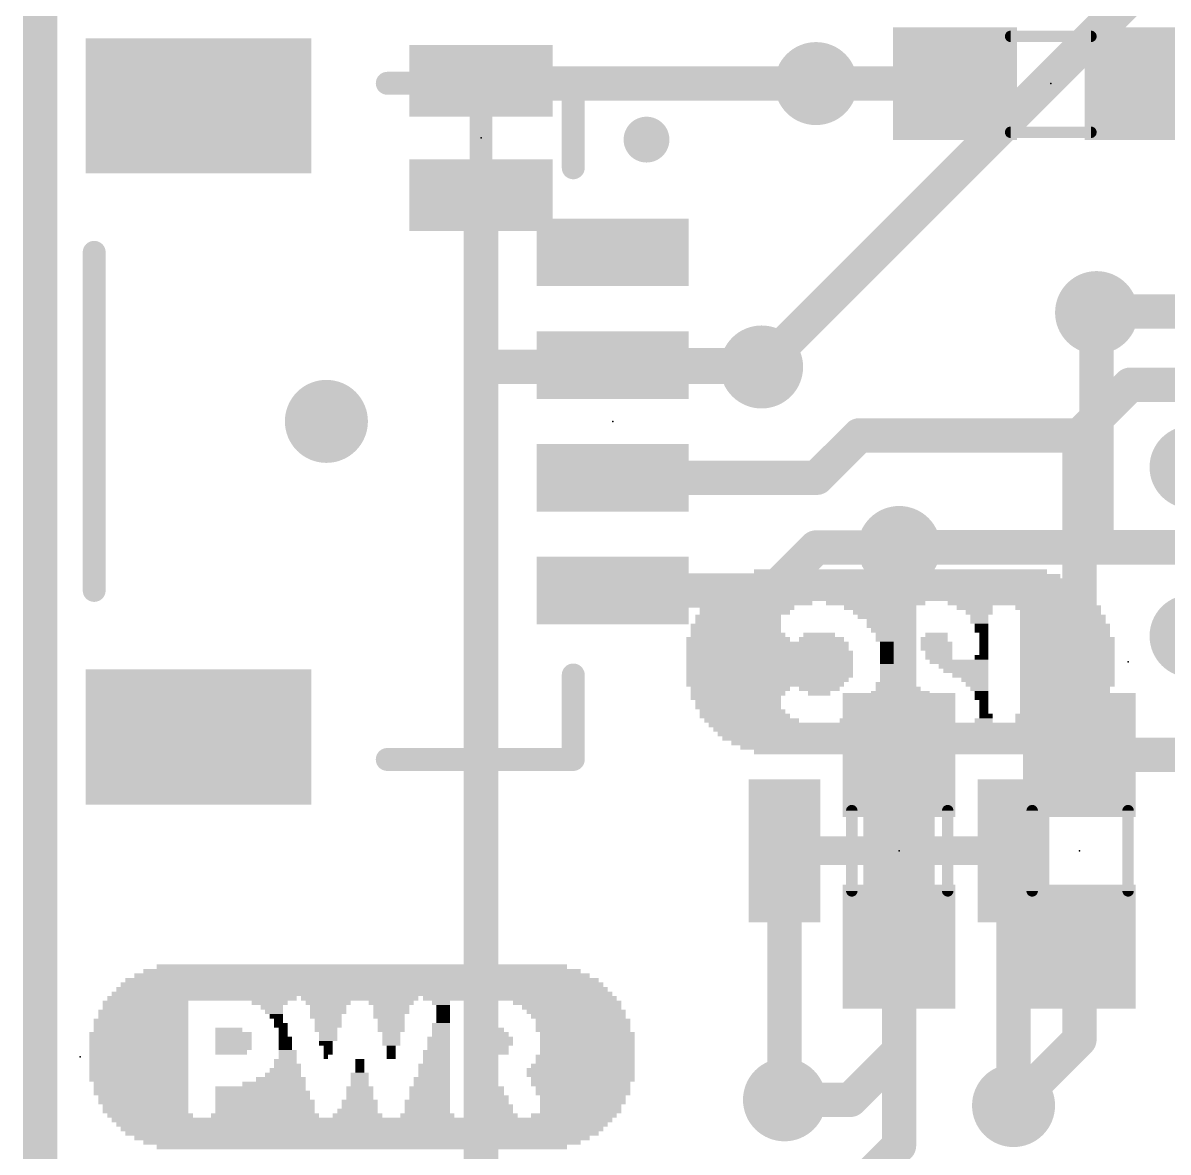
# Model space of a CAD drawing. Extents: x -34 to 73, y -22 to 26.
# Drawn here: x -0.15 to 10.01, y 6.22 to 16.24 of the extents above; entities that cross this region are included whole.
import ezdxf

# ---------------------------------------------------------------- set-up
doc = ezdxf.new("R2010")
doc.units = 0
for name, color, linetype in [('1', 12, 'CONTINUOUS'), ('16', 132, 'CONTINUOUS'), ('18', 110, 'CONTINUOUS'), ('20', 31, 'CONTINUOUS'), ('21', 41, 'CONTINUOUS'), ('22', 40, 'CONTINUOUS'), ('23', 53, 'CONTINUOUS'), ('24', 53, 'CONTINUOUS'), ('51', 53, 'CONTINUOUS')]:
    doc.layers.add(name, color=color, linetype=linetype)

# ---------------------------------------------------------------- blocks, each defined once
blk = doc.blocks.new('RECT')
blk.add_solid([(-0.5, -0.5), (0.5, -0.5), (-0.5, 0.5), (0.5, 0.5)])
blk = doc.blocks.new('ROUNDV')
at = {"const_width": 0.5}
blk.add_lwpolyline([(0, -0.25, 1), (0, 0.25, 1), (0, -0.25)], format="xyb", dxfattribs=at)

msp = doc.modelspace()

# ---------------------------------------------------------------- linework, layer by layer
at = {"layer": '1', "const_width": 0.3048}
for points in [[(0, 25.4), (0, 0)], [(8.1162, 15.6972), (6.8834, 15.6972)], [(10.8204, 15.6972), (9.8162, 15.6972)], [(9.3824, 13.675), (9.3726, 13.6652)], [(11.675, 13.675), (9.3824, 13.675)], [(5.08, 13.2), (6.3834, 13.2)], [(6.3834, 13.2), (6.4008, 13.1826)], [(9.6694, 13.025), (9.2202, 12.5758)], [(11.675, 13.025), (9.6694, 13.025)], [(6.8914, 12.2), (7.2672, 12.5758)], [(7.2672, 12.5758), (9.2202, 12.5758)], [(9.2202, 9.74), (9.2202, 12.5758)], [(5.08, 12.2), (6.8914, 12.2)], [(6.8834, 11.581), (6.5024, 11.2)], [(7.6214, 11.581), (6.8834, 11.581)], [(7.62, 11.5796), (7.6214, 11.581)], [(7.62, 9.74), (7.62, 11.5796)], [(5.08, 11.2), (6.5024, 11.2)], [(9.2202, 9.74), (10.707, 9.74)], [(7.62, 8.04), (7.62, 7.112)], [(9.2202, 8.04), (9.2202, 7.2136)], [(9.2202, 7.2136), (8.636, 6.6294)], [(7.62, 7.112), (7.1882, 6.6802)], [(7.1882, 6.6802), (6.604, 6.6802)]]:
    msp.add_lwpolyline(points, dxfattribs=at)
at = {"layer": '1', "const_width": 0.1524}
for points in [[(6.8834, 15.7734, 1), (6.8834, 15.621)], [(8.1162, 15.621, 1), (8.1162, 15.7734)], [(9.8162, 15.7734, 1), (9.8162, 15.621)], [(9.3824, 13.7512, 1), (9.3824, 13.5988)], [(9.4363, 13.6211, 1), (9.3285, 13.7289)], [(9.3187, 13.7191, 1), (9.4265, 13.6113)], [(5.08, 13.2762, 1), (5.08, 13.1238)], [(6.4373, 13.2539, 1), (6.3295, 13.1461)], [(6.3469, 13.1287, 1), (6.4547, 13.2365)], [(6.3834, 13.1238, 1), (6.3834, 13.2762)], [(9.6694, 13.1012, 1), (9.6694, 12.9488)], [(9.7233, 12.9711, 1), (9.6155, 13.0789)], [(7.2672, 12.652, 1), (7.2672, 12.4996)], [(7.3211, 12.5219, 1), (7.2133, 12.6297)], [(9.2964, 12.5758, 1), (9.144, 12.5758)], [(9.1663, 12.6297, 1), (9.2741, 12.5219)], [(9.2202, 12.4996, 1), (9.2202, 12.652)], [(5.08, 12.2762, 1), (5.08, 12.1238)], [(6.8375, 12.2539, 1), (6.9453, 12.1461)], [(6.8914, 12.1238, 1), (6.8914, 12.2762)], [(6.8834, 11.6572, 1), (6.8834, 11.5048)], [(6.9373, 11.5271, 1), (6.8295, 11.6349)], [(7.6962, 11.5796, 1), (7.5438, 11.5796)], [(7.5661, 11.6335, 1), (7.6739, 11.5257)], [(7.6753, 11.5271, 1), (7.5675, 11.6349)], [(7.6214, 11.5048, 1), (7.6214, 11.6572)], [(5.08, 11.2762, 1), (5.08, 11.1238)], [(6.4485, 11.2539, 1), (6.5563, 11.1461)], [(6.5024, 11.1238, 1), (6.5024, 11.2762)], [(9.2202, 9.8162, 1), (9.2202, 9.6638)], [(7.5438, 9.74, 1), (7.6962, 9.74)], [(9.144, 9.74, 1), (9.2964, 9.74)], [(7.6962, 8.04, 1), (7.5438, 8.04)], [(9.2964, 8.04, 1), (9.144, 8.04)], [(9.2741, 7.1597, 1), (9.1663, 7.2675)], [(7.6739, 7.0581, 1), (7.5661, 7.1659)], [(9.144, 7.2136, 1), (9.2964, 7.2136)], [(7.5438, 7.112, 1), (7.6962, 7.112)], [(6.604, 6.7564, 1), (6.604, 6.604)], [(7.1343, 6.7341, 1), (7.2421, 6.6263)], [(7.1882, 6.604, 1), (7.1882, 6.7564)], [(8.5821, 6.6833, 1), (8.6899, 6.5755)]]:
    msp.add_lwpolyline(points, format="xyb", dxfattribs=at)
at = {"layer": '16'}
for points, const_width in [([(0, 0), (0, 25.4)], 0.3048), ([(12.1158, 18.8976), (6.4008, 13.1826)], 0.3048), ([(3.9116, 15.7226), (3.937, 15.6972)], 0.3048), ([(6.8834, 15.6972), (3.937, 15.6972)], 0.3048), ([(3.9116, 15.5956), (3.9116, 14.8336)], 0.2032), ([(3.9116, 14.7066), (3.9116, 13.1826)], 0.3048), ([(9.3726, 13.6652), (9.3726, 11.6078)], 0.3048), ([(6.4008, 13.1826), (3.9116, 13.1826)], 0.3048), ([(3.9116, 13.1826), (3.9116, 3.81)], 0.3048), ([(7.6214, 11.581), (7.6228, 11.5824)], 0.3048), ([(9.3472, 11.5824), (7.6228, 11.5824)], 0.3048), ([(9.3726, 11.6078), (9.3472, 11.5824)], 0.3048), ([(9.3472, 11.5824), (11.5824, 11.5824)], 0.3048), ([(6.604, 8.89), (6.604, 6.6802)], 0.3048), ([(7.62, 8.89), (7.62, 6.2738)], 0.3048), ([(8.636, 8.89), (8.636, 6.6294)], 0.3048), ([(7.62, 6.2738), (5.1816, 3.8354)], 0.3048)]:
    msp.add_lwpolyline(points, dxfattribs=dict(at, const_width=const_width))
for points, const_width in [([(3.9655, 15.7765, 1), (3.8577, 15.6687)], 0.1524), ([(3.937, 15.7734, 1), (3.937, 15.621)], 0.1524), ([(6.8834, 15.621, 1), (6.8834, 15.7734)], 0.1524), ([(3.8831, 15.6433, 1), (3.9909, 15.7511)], 0.1524), ([(3.9624, 15.5956, 1), (3.8608, 15.5956)], 0.1016), ([(3.9878, 14.7066, 1), (3.8354, 14.7066)], 0.1524), ([(3.8608, 14.8336, 1), (3.9624, 14.8336)], 0.1016), ([(9.4488, 13.6652, 1), (9.2964, 13.6652)], 0.1524), ([(3.9116, 13.2588, 1), (3.9116, 13.1064)], 0.1524), ([(3.9878, 13.1826, 1), (3.8354, 13.1826)], 0.1524), ([(6.3469, 13.2365, 1), (6.4547, 13.1287)], 0.1524), ([(6.4008, 13.1064, 1), (6.4008, 13.2588)], 0.1524), ([(3.8354, 13.1826, 1), (3.9878, 13.1826)], 0.1524), ([(7.5675, 11.6349, 1), (7.6753, 11.5271)], 0.1524), ([(7.6228, 11.6586, 1), (7.6228, 11.5062)], 0.1524), ([(7.6767, 11.5285, 1), (7.5689, 11.6363)], 0.1524), ([(9.3472, 11.6586, 1), (9.3472, 11.5062)], 0.1524), ([(9.2933, 11.6363, 1), (9.4011, 11.5285)], 0.1524), ([(9.2964, 11.6078, 1), (9.4488, 11.6078)], 0.1524), ([(9.4265, 11.5539, 1), (9.3187, 11.6617)], 0.1524), ([(9.3472, 11.5062, 1), (9.3472, 11.6586)], 0.1524), ([(6.6802, 8.89, 1), (6.5278, 8.89)], 0.1524), ([(7.6962, 8.89, 1), (7.5438, 8.89)], 0.1524), ([(8.7122, 8.89, 1), (8.5598, 8.89)], 0.1524), ([(6.5278, 6.6802, 1), (6.6802, 6.6802)], 0.1524), ([(8.5598, 6.6294, 1), (8.7122, 6.6294)], 0.1524), ([(7.6739, 6.2199, 1), (7.5661, 6.3277)], 0.1524), ([(7.5438, 6.2738, 1), (7.6962, 6.2738)], 0.1524)]:
    msp.add_lwpolyline(points, format="xyb", dxfattribs=dict(at, const_width=const_width))
at = {"layer": '20', "const_width": 0.2032}
msp.add_lwpolyline([(0, 0), (0, 25.4)], dxfattribs=at)
at = {"layer": '21', "const_width": 0.2032}
for points in [[(3.08, 15.7), (4.73, 15.7)], [(4.73, 15.7), (4.73, 14.95)], [(0.48, 14.2), (0.48, 11.2)], [(4.73, 10.45), (4.73, 9.7)], [(4.73, 9.7), (3.08, 9.7)]]:
    msp.add_lwpolyline(points, dxfattribs=at)
at = {"layer": '21'}
for points, const_width in [([(3.08, 15.7508, 1), (3.08, 15.6492)], 0.1016), ([(4.7808, 15.7, 1), (4.6792, 15.7)], 0.1016), ([(4.73, 15.6492, 1), (4.73, 15.7508)], 0.1016), ([(5.38, 15.0984, 1), (5.38, 15.3016, 1), (5.38, 15.0984)], 0.2032), ([(4.6792, 14.95, 1), (4.7808, 14.95)], 0.1016), ([(0.5308, 14.2, 1), (0.4292, 14.2)], 0.1016), ([(0.4292, 11.2, 1), (0.5308, 11.2)], 0.1016), ([(4.7808, 10.45, 1), (4.6792, 10.45)], 0.1016), ([(3.08, 9.7508, 1), (3.08, 9.6492)], 0.1016), ([(4.73, 9.6492, 1), (4.73, 9.7508)], 0.1016), ([(4.6792, 9.7, 1), (4.7808, 9.7)], 0.1016)]:
    msp.add_lwpolyline(points, format="xyb", dxfattribs=dict(at, const_width=const_width))
at = {"layer": '23'}
for p in [(8.9662, 15.6972), (5.08, 12.7), (7.62, 8.89), (9.2202, 8.89), (0.3556, 7.0612)]:
    msp.add_point(p, dxfattribs=at)
at = {"layer": '24'}
for p in [(3.9116, 15.2146), (9.652, 10.5664), (7.62, 8.89)]:
    msp.add_point(p, dxfattribs=at)
at = {"layer": '51', "const_width": 0.1016}
for points in [[(9.3222, 16.1162), (8.6102, 16.1162)], [(9.3222, 15.2652), (8.6102, 15.2652)], [(7.201, 9.246), (7.201, 8.534)], [(8.052, 9.246), (8.052, 8.534)], [(8.8012, 9.246), (8.8012, 8.534)], [(9.6522, 9.246), (9.6522, 8.534)]]:
    msp.add_lwpolyline(points, dxfattribs=at)
at = {"layer": '51', "const_width": 0.0508}
for points in [[(8.6102, 16.1416, 1), (8.6102, 16.0908)], [(9.3222, 16.0908, 1), (9.3222, 16.1416)], [(8.6102, 15.2906, 1), (8.6102, 15.2398)], [(9.3222, 15.2398, 1), (9.3222, 15.2906)], [(7.2264, 9.246, 1), (7.1756, 9.246)], [(8.0774, 9.246, 1), (8.0266, 9.246)], [(8.8266, 9.246, 1), (8.7758, 9.246)], [(9.6776, 9.246, 1), (9.6268, 9.246)], [(7.1756, 8.534, 1), (7.2264, 8.534)], [(8.0266, 8.534, 1), (8.0774, 8.534)], [(8.7758, 8.534, 1), (8.8266, 8.534)], [(9.6268, 8.534, 1), (9.6776, 8.534)]]:
    msp.add_lwpolyline(points, format="xyb", dxfattribs=at)

# ---------------------------------------------------------------- block references
at = {"layer": '1', "xscale": 1.1}
for p, rotation in [((8.1162, 15.6972), 180), ((9.8162, 15.6972), 180), ((7.62, 9.74), 270), ((9.2202, 9.74), 270), ((7.62, 8.04), 270), ((9.2202, 8.04), 270)]:
    msp.add_blockref('RECT', p, dxfattribs=dict(at, rotation=rotation))
at = {"layer": '1', "rotation": 270}
for p, xscale, yscale in [((1.405, 15.5), 1.2, 2), ((5.08, 14.2), 0.6, 1.35), ((5.08, 13.2), 0.6, 1.35), ((5.08, 12.2), 0.6, 1.35), ((5.08, 11.2), 0.6, 1.35), ((1.405, 9.9), 1.2, 2)]:
    msp.add_blockref('RECT', p, dxfattribs=dict(at, xscale=xscale, yscale=yscale))
at = {"layer": '16', "xscale": 0.635, "yscale": 1.27, "rotation": 270}
for p in [(3.9116, 15.7226), (3.9116, 14.7066)]:
    msp.add_blockref('RECT', p, dxfattribs=at)
at = {"layer": '16'}
for p, xscale, yscale in [((6.604, 8.89), 0.635, 1.27), ((7.62, 8.89), 0.635, 1.27), ((8.636, 8.89), 0.635, 1.27), ((7.112, 8.89), 0.4064, 0.254), ((8.128, 8.89), 0.4064, 0.254)]:
    msp.add_blockref('RECT', p, dxfattribs=dict(at, xscale=xscale, yscale=yscale))
at = {"layer": '18', "xscale": 0.7366, "yscale": 0.7366}
for p in [(6.8834, 15.6972), (6.8834, 15.6972), (9.3726, 13.6652), (9.3726, 13.6652), (6.4008, 13.1826), (6.4008, 13.1826), (2.54, 12.7), (2.54, 12.7), (10.2108, 12.2936), (10.2108, 12.2936), (7.6214, 11.581), (7.6214, 11.581), (10.2108, 10.795), (10.2108, 10.795), (6.604, 6.6802), (6.604, 6.6802), (8.636, 6.6294), (8.636, 6.6294)]:
    msp.add_blockref('ROUNDV', p, dxfattribs=at)
at = {"layer": '21', "yscale": 0.04}
for p, xscale in [((2.8556, 7.8212), 3.88), ((2.8556, 7.8612), 3.64), ((2.8556, 7.7012), 4.28), ((2.8556, 7.7412), 4.2), ((2.8556, 7.7812), 4.04), ((2.8556, 7.6212), 4.44), ((2.8556, 7.6612), 4.36), ((0.9356, 7.5412), 0.76), ((0.9356, 7.5012), 0.76), ((1.4356, 7.5812), 1.68), ((2.0356, 7.5412), 0.32), ((2.0556, 7.5012), 0.2), ((2.8356, 7.5812), 1.04), ((2.5556, 7.5412), 0.4), ((2.5556, 7.5012), 0.32), ((3.1156, 7.5412), 0.4), ((3.1156, 7.5012), 0.32), ((4.2556, 7.5812), 1.72), ((3.5556, 7.5412), 0.16), ((3.5756, 7.5012), 0.12), ((4.6756, 7.5412), 0.96), ((4.7156, 7.5012), 0.88), ((0.9156, 7.4612), 0.8), ((0.9156, 7.4212), 0.8), ((2.0756, 7.4612), 0.16), ((2.0956, 7.4212), 0.12), ((2.5556, 7.4612), 0.32), ((2.5356, 7.4212), 0.28), ((3.1156, 7.4612), 0.32), ((3.0956, 7.4212), 0.28), ((3.5756, 7.4612), 0.12), ((3.5756, 7.4212), 0.12), ((4.7556, 7.4612), 0.88), ((4.7756, 7.4212), 0.84), ((0.8956, 7.3812), 0.84), ((0.8956, 7.3412), 0.84), ((0.8956, 7.3012), 0.84), ((1.6756, 7.3012), 0.24), ((2.1156, 7.3812), 0.08), ((2.1356, 7.3412), 0.12), ((2.1556, 7.3012), 0.08), ((2.5556, 7.3812), 0.24), ((2.5556, 7.3412), 0.24), ((2.5356, 7.3012), 0.2), ((3.1156, 7.3812), 0.24), ((3.1156, 7.3412), 0.24), ((3.1156, 7.3012), 0.24), ((3.5556, 7.3412), 0.16), ((3.5556, 7.3012), 0.16), ((3.5756, 7.3812), 0.12), ((3.9956, 7.3012), 0.24), ((4.8156, 7.3812), 0.84), ((4.8156, 7.3412), 0.84), ((4.8156, 7.3012), 0.84), ((0.8756, 7.2612), 0.88), ((0.8756, 7.2212), 0.88), ((1.7156, 7.2612), 0.32), ((1.7156, 7.2212), 0.32), ((2.1556, 7.2612), 0.08), ((2.1756, 7.2212), 0.12), ((2.5556, 7.2612), 0.16), ((2.5556, 7.2212), 0.16), ((3.1156, 7.2612), 0.16), ((3.1156, 7.2212), 0.16), ((3.5356, 7.2212), 0.2), ((3.5556, 7.2612), 0.16), ((4.0156, 7.2612), 0.28), ((4.0356, 7.2212), 0.32), ((4.8556, 7.2612), 0.84), ((4.8556, 7.2212), 0.84), ((0.8756, 7.1812), 0.88), ((0.8756, 7.1412), 0.88), ((0.8756, 7.1012), 0.88), ((1.7156, 7.1812), 0.32), ((1.7156, 7.1412), 0.32), ((1.6956, 7.1012), 0.28), ((2.1756, 7.1812), 0.12), ((2.1756, 7.1412), 0.12), ((2.1956, 7.1012), 0.16), ((2.5356, 7.1812), 0.12), ((2.5556, 7.1412), 0.08), ((2.5556, 7.1012), 0.08), ((3.1156, 7.1812), 0.16), ((3.1156, 7.1412), 0.08), ((3.1156, 7.1012), 0.08), ((3.5156, 7.1012), 0.24), ((3.5356, 7.1812), 0.2), ((3.5356, 7.1412), 0.2), ((4.0356, 7.1812), 0.32), ((4.0156, 7.1412), 0.28), ((4.0156, 7.1012), 0.28), ((4.8556, 7.1812), 0.84), ((4.8556, 7.1412), 0.84), ((4.8556, 7.1012), 0.84), ((0.8756, 7.0612), 0.88), ((0.8756, 7.0212), 0.88), ((2.1756, 7.0212), 0.2), ((2.1956, 7.0612), 0.16), ((2.5356, 7.0612), 0.04), ((2.8356, 7.0212), 0.08), ((3.1156, 7.0612), 0.08), ((3.5156, 7.0612), 0.24), ((3.5156, 7.0212), 0.24), ((4.8356, 7.0612), 0.88), ((4.8356, 7.0212), 0.88), ((0.8756, 6.9812), 0.88), ((0.8756, 6.9412), 0.88), ((0.8756, 6.9012), 0.88), ((2.1556, 6.9012), 0.32), ((2.1756, 6.9412), 0.28), ((2.1956, 6.9812), 0.24), ((2.8356, 6.9012), 0.16), ((2.8356, 6.9812), 0.08), ((2.8356, 6.9412), 0.08), ((3.4956, 6.9812), 0.28), ((3.4956, 6.9412), 0.28), ((3.4956, 6.9012), 0.28), ((4.7956, 6.9412), 0.96), ((4.7956, 6.9012), 0.96), ((4.8156, 6.9812), 0.92), ((0.8756, 6.8612), 0.88), ((0.8956, 6.8212), 0.84), ((2.0756, 6.8212), 0.56), ((2.1356, 6.8612), 0.44), ((2.8356, 6.8612), 0.16), ((2.8356, 6.8212), 0.16), ((3.4756, 6.8612), 0.32), ((3.4756, 6.8212), 0.32), ((4.8156, 6.8612), 0.92), ((4.7956, 6.8212), 0.88), ((0.8956, 6.7812), 0.84), ((0.8956, 6.7412), 0.84), ((0.9156, 6.7012), 0.8), ((1.9556, 6.7812), 0.8), ((1.9756, 6.7412), 0.84), ((1.9756, 6.7012), 0.84), ((2.8356, 6.7812), 0.24), ((2.8356, 6.7412), 0.24), ((2.8356, 6.7012), 0.24), ((3.4556, 6.7812), 0.36), ((3.4556, 6.7412), 0.36), ((3.4556, 6.7012), 0.36), ((3.9956, 6.7812), 0.24), ((3.9956, 6.7412), 0.24), ((4.0156, 6.7012), 0.28), ((4.8156, 6.7812), 0.84), ((4.8156, 6.7412), 0.84), ((4.8156, 6.7012), 0.76), ((0.9156, 6.6612), 0.8), ((0.9356, 6.6212), 0.76), ((1.9956, 6.6612), 0.88), ((1.9956, 6.6212), 0.88), ((2.8356, 6.6612), 0.32), ((2.8356, 6.6212), 0.32), ((3.4356, 6.6612), 0.4), ((3.4356, 6.6212), 0.4), ((4.0156, 6.6612), 0.28), ((4.0356, 6.6212), 0.32), ((4.8156, 6.6612), 0.76), ((4.7956, 6.6212), 0.72), ((0.9356, 6.5812), 0.76), ((0.9756, 6.5412), 0.76), ((2.8556, 6.5012), 4.44), ((1.9956, 6.5412), 0.96), ((1.9956, 6.5812), 0.88), ((2.8156, 6.5412), 0.44), ((2.8156, 6.5812), 0.36), ((3.4356, 6.5412), 0.48), ((3.4356, 6.5812), 0.4), ((4.0356, 6.5412), 0.4), ((4.0356, 6.5812), 0.32), ((4.7356, 6.5412), 0.76), ((4.7956, 6.5812), 0.72), ((2.8556, 6.4612), 4.36), ((2.8556, 6.4212), 4.28), ((2.8556, 6.3812), 4.2), ((2.8556, 6.3412), 4.04), ((2.8556, 6.3012), 3.88), ((2.8556, 6.2612), 3.64)]:
    msp.add_blockref('RECT', p, dxfattribs=dict(at, xscale=xscale))
at = {"layer": '22', "yscale": 0.04, "rotation": 180}
for p, xscale in [((7.632, 11.3664), 2.6), ((7.632, 11.2864), 3), ((7.632, 11.3264), 2.84), ((7.632, 11.1664), 3.32), ((7.632, 11.2064), 3.24), ((7.632, 11.2464), 3.16), ((6.372, 11.0864), 0.96), ((7.632, 11.1264), 3.4), ((7.412, 11.0864), 0.88), ((8.712, 11.0864), 1.32), ((6.192, 10.9664), 0.76), ((6.272, 11.0464), 0.84), ((6.252, 11.0064), 0.8), ((7.452, 11.0464), 0.64), ((7.452, 11.0064), 0.48), ((7.452, 10.9664), 0.4), ((8.292, 11.0464), 0.32), ((8.332, 11.0064), 0.24), ((8.332, 10.9664), 0.16), ((9.032, 11.0464), 0.76), ((9.052, 11.0064), 0.72), ((9.072, 10.9664), 0.76), ((6.172, 10.8864), 0.8), ((6.192, 10.9264), 0.76), ((7.472, 10.9264), 0.28), ((7.472, 10.8864), 0.28), ((8.332, 10.9264), 0.16), ((8.352, 10.8864), 0.12), ((9.072, 10.9264), 0.76), ((9.092, 10.8864), 0.8), ((6.192, 10.7664), 0.92), ((6.172, 10.8464), 0.8), ((6.192, 10.8064), 0.84), ((6.932, 10.7664), 0.4), ((6.912, 10.8064), 0.28), ((7.472, 10.8464), 0.2), ((7.492, 10.8064), 0.16), ((7.492, 10.7664), 0.16), ((7.932, 10.7664), 0.24), ((7.952, 10.8064), 0.2), ((8.352, 10.8464), 0.12), ((8.372, 10.8064), 0.08), ((8.372, 10.7664), 0.08), ((9.092, 10.8464), 0.8), ((9.092, 10.8064), 0.8), ((9.112, 10.7664), 0.84), ((6.452, 10.7264), 1.44), ((6.452, 10.6864), 1.44), ((7.512, 10.7264), 0.12), ((7.512, 10.6864), 0.12), ((7.952, 10.7264), 0.28), ((7.952, 10.6864), 0.28), ((8.372, 10.7264), 0.08), ((8.372, 10.6864), 0.08), ((9.112, 10.7264), 0.84), ((9.112, 10.6864), 0.84), ((6.472, 10.6464), 1.48), ((6.472, 10.6064), 1.48), ((6.472, 10.5664), 1.48), ((7.512, 10.6464), 0.12), ((7.512, 10.6064), 0.12), ((7.512, 10.5664), 0.12), ((7.972, 10.6464), 0.24), ((7.972, 10.6064), 0.24), ((8.152, 10.5664), 0.52), ((8.352, 10.6064), 0.12), ((8.372, 10.6464), 0.08), ((9.112, 10.6464), 0.84), ((9.112, 10.6064), 0.84), ((9.112, 10.5664), 0.84), ((6.472, 10.5264), 1.48), ((6.472, 10.4864), 1.48), ((6.472, 10.4464), 1.48), ((7.532, 10.5264), 0.16), ((7.552, 10.4864), 0.2), ((7.552, 10.4464), 0.2), ((8.192, 10.5264), 0.44), ((8.212, 10.4864), 0.4), ((8.252, 10.4464), 0.32), ((9.112, 10.5264), 0.84), ((9.112, 10.4864), 0.84), ((9.112, 10.4464), 0.84), ((6.452, 10.4064), 1.44), ((6.432, 10.3664), 1.4), ((7.592, 10.3664), 0.36), ((7.572, 10.4064), 0.24), ((8.292, 10.4064), 0.24), ((8.312, 10.3664), 0.2), ((9.112, 10.4064), 0.84), ((9.112, 10.3664), 0.84), ((6.212, 10.3264), 0.88), ((6.192, 10.2864), 0.84), ((6.172, 10.2464), 0.8), ((6.912, 10.3264), 0.36), ((6.912, 10.2864), 0.2), ((7.632, 10.2864), 0.52), ((7.452, 10.2464), 0.16), ((7.612, 10.3264), 0.4), ((8.332, 10.3264), 0.16), ((8.352, 10.2864), 0.12), ((8.352, 10.2464), 0.12), ((9.092, 10.3264), 0.8), ((9.092, 10.2864), 0.8), ((9.092, 10.2464), 0.8), ((6.192, 10.2064), 0.76), ((6.192, 10.1664), 0.76), ((7.412, 10.1664), 0.24), ((7.432, 10.2064), 0.2), ((8.372, 10.2064), 0.08), ((8.372, 10.1664), 0.08), ((9.072, 10.2064), 0.76), ((9.072, 10.1664), 0.76), ((6.232, 10.1264), 0.76), ((6.252, 10.0864), 0.8), ((6.312, 10.0464), 0.84), ((7.332, 10.0464), 0.48), ((7.352, 10.0864), 0.36), ((7.392, 10.1264), 0.28), ((8.372, 10.0464), 0.16), ((8.372, 10.1264), 0.08), ((8.392, 10.0864), 0.12), ((9.032, 10.0864), 0.76), ((9.012, 10.0464), 0.72), ((9.052, 10.1264), 0.72), ((7.632, 10.0064), 3.4), ((7.632, 9.9664), 3.32), ((7.632, 9.9264), 3.24), ((7.632, 9.8864), 3.16), ((7.632, 9.8464), 3), ((7.632, 9.8064), 2.84), ((7.632, 9.7664), 2.6)]:
    msp.add_blockref('RECT', p, dxfattribs=dict(at, xscale=xscale))
at = {"layer": '51', "xscale": 0.5001, "yscale": 0.95}
for p, rotation in [((8.386, 15.6921), 180), ((9.5544, 15.6921), 180), ((7.6251, 9.4782), 270), ((9.2253, 9.4782), 270), ((7.6251, 8.3098), 270), ((9.2253, 8.3098), 270)]:
    msp.add_blockref('RECT', p, dxfattribs=dict(at, rotation=rotation))

doc.saveas('drawing.dxf')
